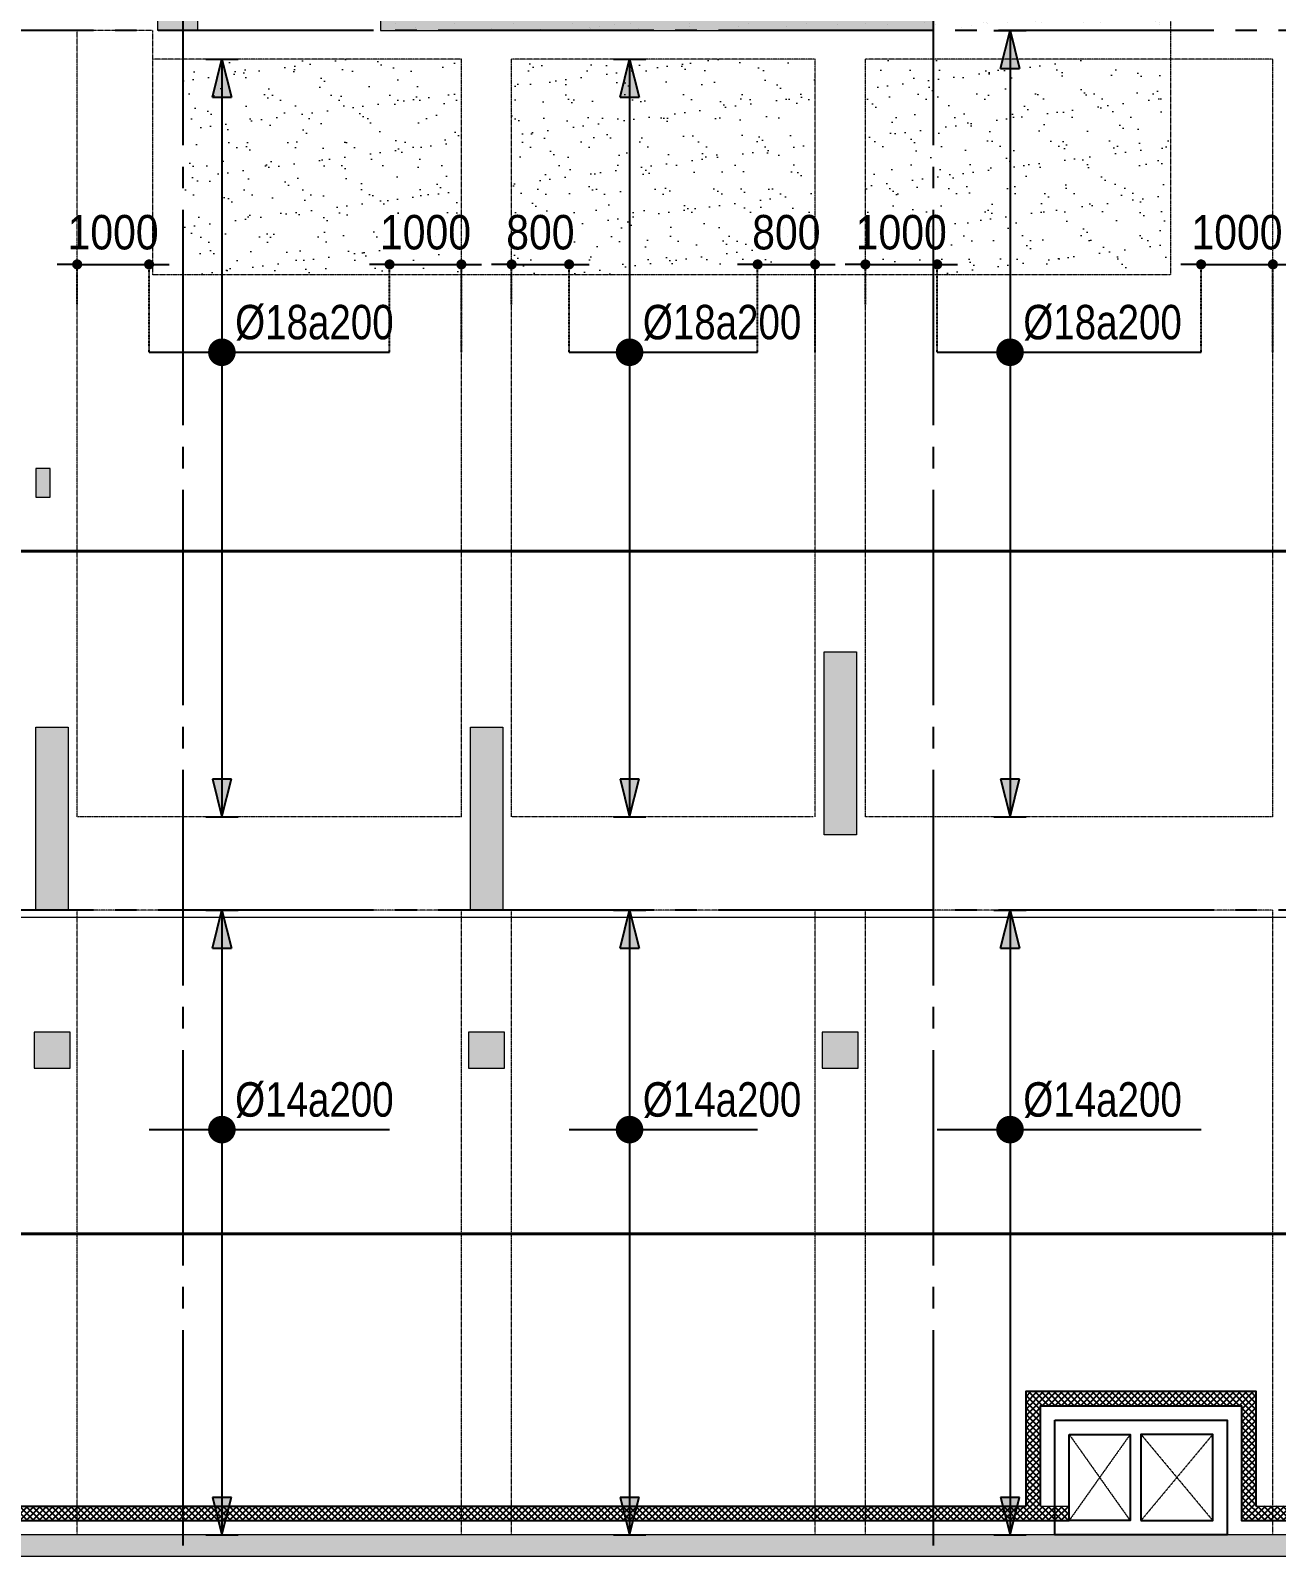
# Model space of a CAD drawing. Header units: millimetres. Extents: x -3819597 to -2591384, y 582389 to 820195.
# Drawn here: x -3014531 to -2997181, y 600981 to 622231 of the extents above; entities that cross this region are included whole.
import ezdxf
from ezdxf.enums import TextEntityAlignment as Align

# ---------------------------------------------------------------- set-up
doc = ezdxf.new("R2010")
doc.units = ezdxf.units.MM
doc.header["$MEASUREMENT"] = 0
for name, pattern in [('CENTER', [2, 1.25, -0.25, 0.25, -0.25]), ('CHG_XX_Cot_Ham 2$0$MB_Luoi truc$0$HTT Hidden 21', [3, 2, -1]), ('CHG_XX_Damsan_Ham 2$0$CHG_XX_Damsan_Ham 2$0$HIDDEN', [0.375, 0.25, -0.125]), ('CHG_XX_Luoi truc$0$MB_Luoi truc$0$Center101', [13, 10, -1, 1, -1]), ('DOT2', [0.125, 0, -0.125]), ('HIDDEN', [0.375, 0.25, -0.125])]:
    doc.linetypes.add(name, pattern=pattern)
doc.layers.get('0').update_dxf_attribs({"lineweight": 9})
doc.layers.get('Defpoints').update_dxf_attribs({"color": 10, "lineweight": 0})
for name, color, linetype in [('02HN. TEXT B', 1, 'Continuous'), ('08HN. SSS X', 6, 'Continuous'), ('12HN. GRID', 1, 'CENTER'), ('CHG_XX_Damsan_Ham 2$0$CHG_XX_Damsan_Ham 2$0$MEP-00-GENERAL-35', 2, 'Continuous'), ('CHG_XX_Luoi truc$0$Grid', 34, 'Continuous'), ('CHG_XX_Luoi truc$0$Grid Line', 8, 'CHG_XX_Luoi truc$0$MB_Luoi truc$0$Center101'), ('dim', 51, 'Continuous')]:
    doc.layers.add(name, color=color, linetype=linetype)
for name, color, linetype, lineweight, plot in [('CHG_XX_Cot_Ham 2$0$NS-Column-H2', 90, 'Continuous', 13, False), ('CHG_XX_Cot_Ham 2$0$NS-Column-H2 @ 1', 90, 'Continuous', 13, False), ('CHG_XX_Cot_Ham 2$0$NS-Column-H2 @ 150', 90, 'Continuous', 13, False)]:
    doc.layers.add(name, color=color, linetype=linetype, lineweight=lineweight, plot=plot)
for name, color, linetype, lineweight in [('CHG_XX_Cot_Ham 2$0$NS-Pier-H2', 150, 'Continuous', 13), ('CHG_XX_Cot_Ham 2$0$NS-Pier-H2 @ 1', 150, 'Continuous', 13), ('CHG_XX_Cot_Ham 2$0$NS-Pier-H2 @ 150', 150, 'Continuous', 13), ("CHG_XX_Damsan_Ham 2$0$CHG_XX_Damsan_Ham 2$0$'S_General_Hidden_1 Thin", 1, 'CHG_XX_Damsan_Ham 2$0$CHG_XX_Damsan_Ham 2$0$HIDDEN', 18), ('CHG_XX_Damsan_Ham 2$0$CHG_XX_Damsan_Ham 2$0$CHG_XX_Damsan_Ham 2$0$Start net bao', 3, 'Continuous', 18), ('CHG_XX_Damsan_Ham 2$0$CHG_XX_Damsan_Ham 2$0$DBAO', 3, 'Continuous', 13), ('CHG_XX_Damsan_Ham 2$0$CHG_XX_Damsan_Ham 2$0$DMo', 9, 'CHG_XX_Damsan_Ham 2$0$CHG_XX_Damsan_Ham 2$0$HIDDEN', 9), ('CHG_XX_Damsan_Ham 2$0$CHG_XX_Damsan_Ham 2$0$DTE-MEP-H-SLAB TEXT', 3, 'Continuous', 0), ('CHG_XX_Damsan_Ham 2$0$CHG_XX_Damsan_Ham 2$0$mach ngung thi cong', 6, 'Continuous', 13), ('CHG_XX_Damsan_Ham 2$0$CHG_XX_Damsan_Ham 2$0$Start hatch', 8, 'Continuous', 25), ('CHG_XX_Damsan_Ham 2$0$CHG_XX_Damsan_Ham 2$0$Start net bao', 3, 'Continuous', 18), ('CHG_XX_Damsan_Ham 2$0$HATCH', 57, 'Continuous', 9), ('CHG_XX_Damsan_Ham 2$0$mach ngung thi cong', 6, 'Continuous', 13), ('thep chay suot', 5, 'HIDDEN', 40)]:
    doc.layers.add(name, color=color, linetype=linetype, lineweight=lineweight)
doc.styles.add('[HN042014]STYLE', font='arial.ttf', dxfattribs={"width": 0.8})
doc.styles.add('CHG_XX_Luoi truc$0$MB_Luoi truc$0$Grid A-F$0$VNI-HelveCB', font='VHELVCB_0.TTF')
doc.styles.add('MB_Luoi truc$0$Arial_C', font='arial.ttf', dxfattribs={"width": 0.85})
doc.dimstyles.new('200', dxfattribs={"dimscale": 200, "dimtxt": 2.4, "dimasz": 0.7, "dimexe": 0.0003, "dimexo": 0, "dimgap": 1, "dimtad": 1, "dimdec": 0, "dimzin": 12, "dimdsep": 46, "dimtxsty": 'MB_Luoi truc$0$Arial_C', "dimblk": 'MB_Luoi truc$0$_Dot', "dimcen": 0.5, "dimclrd": 256, "dimclre": 8, "dimclrt": 1, "dimadec": 0, "dimazin": 0, "dimtfac": 1, "dimtdec": 0, "dimtix": 1, "dimtmove": 2, "dimatfit": 3, "dimldrblk": 'MB_Luoi truc$0$HTT Arrow 30', "dimfxl": 1, "dimtolj": 1, "dimtzin": 0, "dimlwe": -1, "dimarcsym": 0})

# ---------------------------------------------------------------- blocks, each defined once
blk = doc.blocks.new('*U122')
at = {"layer": '12HN. GRID', "linetype": 'Continuous'}
h = blk.add_hatch(color=256, dxfattribs=at)
h.dxf.hatch_style = 1
h.paths.add_polyline_path([(-44, 1184.2), (44, 1184.2), (0, 1360.2)])
h = blk.add_hatch(color=256, dxfattribs=at)
h.dxf.hatch_style = 1
h.paths.add_polyline_path([(0, -2156.5), (44, -1980.5), (-44, -1980.5)])
at = {"layer": '08HN. SSS X', "linetype": 'ByBlock', "ltscale": 10}
for p, q in [((-338.1, 0), (778.5, 0)), ((-338.1, 0), (-338.1, 0)), ((778.5, 0), (778.5, 0))]:
    blk.add_line(p, q, dxfattribs=at)
at = {"layer": '12HN. GRID', "linetype": 'Continuous'}
for p, q in [((-75, 1360.2), (75, 1360.2)), ((-44, 1184.2), (0, 1360.2)), ((0, 1360.2), (0, -2156.5)), ((0, 1360.2), (44, 1184.2)), ((-44, 1184.2), (44, 1184.2)), ((-44, -1980.5), (44, -1980.5)), ((-44, -1980.5), (0, -2156.5)), ((0, -2156.5), (44, -1980.5)), ((-75, -2156.5), (75, -2156.5))]:
    blk.add_line(p, q, dxfattribs=at)
at = {"layer": '12HN. GRID', "linetype": 'Continuous', "const_width": 64, "flags": 128}
blk.add_lwpolyline([(-32, 0, 1), (32, 0, 1)], format="xyb", close=True, dxfattribs=at)
at = {"layer": '02HN. TEXT B', "linetype": 'ByBlock', "style": '[HN042014]STYLE', "width": 0.8, "flags": 8}
blk.add_attdef('1', text='', height=160, dxfattribs=at).set_placement((61.7, 140), align=Align.MIDDLE_LEFT)
blk.add_attdef('0', text='', height=160, dxfattribs=at).set_placement((423.8, 33.5), align=Align.MIDDLE_CENTER)
at = {"layer": 'Defpoints', "color": 9, "linetype": 'ByBlock', "style": '[HN042014]STYLE', "width": 0.8, "flags": 9}
for tag, p in [('2', (341.6, 8443.8)), ('3', (341.6, 8039)), ('4', (341.6, 7634.2)), ('5', (341.6, 7243.8))]:
    blk.add_attdef(tag, text='', height=250, dxfattribs=at).set_placement(p, align=Align.MIDDLE_CENTER)
blk = doc.blocks.new('MB_Luoi truc$0$_Dot')
at = {"color": 0, "linetype": 'ByBlock', "lineweight": -2}
blk.add_line((-0.5, 0), (-1, 0), dxfattribs=at)
at = {"color": 0, "linetype": 'ByBlock', "const_width": 0.5}
blk.add_lwpolyline([(-0.25, 0, 1), (0.25, 0, 1)], format="xyb", close=True, dxfattribs=at)
blk = doc.blocks.new('*D117')
at = {"layer": 'Defpoints', "color": 0, "transparency": 16777216}
for p in [(-3012880, 618974), (-3013881, 618410), (-3012880, 617751)]:
    blk.add_point(p, dxfattribs=at)
at = {"layer": 'dim', "lineweight": -2, "transparency": 16777216}
for p, q in [((-3014021, 618974), (-3014161, 618974)), ((-3013881, 618974), (-3012880, 618974)), ((-3012740, 618974), (-3012600, 618974))]:
    blk.add_line(p, q, dxfattribs=at)
at = {"layer": 'dim', "color": 8, "linetype": 'DOT2', "transparency": 16777216}
for p, q in [((-3013881, 618410), (-3013881, 618974)), ((-3012880, 617751), (-3012880, 618974))]:
    blk.add_line(p, q, dxfattribs=at)
at = {"layer": 'dim', "lineweight": -2, "transparency": 16777216, "xscale": 140, "yscale": 140, "zscale": 140}
blk.add_blockref('MB_Luoi truc$0$_Dot', (-3013881, 618974), dxfattribs=at)
at = {"layer": 'dim', "lineweight": -2, "transparency": 16777216, "xscale": 140, "yscale": 140, "zscale": 140, "rotation": 180}
blk.add_blockref('MB_Luoi truc$0$_Dot', (-3012880, 618974), dxfattribs=at)
at = {"layer": 'dim', "color": 1, "transparency": 16777216, "insert": (-3013381, 619419), "char_height": 480, "attachment_point": 5, "style": 'MB_Luoi truc$0$Arial_C'}
blk.add_mtext('\\A1;1000', dxfattribs=at)
blk = doc.blocks.new('MB_Luoi truc$0$HTT Arrow 30')
blk.add_hatch(color=256).paths.add_polyline_path([(-2.5, 0.375), (-2.5, -0.375), (0, 0)])
at = {"color": 0, "linetype": 'ByBlock', "lineweight": -2}
for p, q in [((0, 0), (-2.5, 0.375)), ((-2.5, -0.375), (-2.5, 0.375)), ((0, 0), (-2.5, -0.375))]:
    blk.add_line(p, q, dxfattribs=at)
blk = doc.blocks.new('*D118')
at = {"layer": 'Defpoints', "color": 0, "transparency": 16777216}
for p in [(-3008531, 618974), (-3009531, 617751), (-3008531, 617751)]:
    blk.add_point(p, dxfattribs=at)
at = {"layer": 'dim', "lineweight": -2, "transparency": 16777216}
for p, q in [((-3009671, 618974), (-3009811, 618974)), ((-3009531, 618974), (-3008531, 618974)), ((-3008391, 618974), (-3008251, 618974))]:
    blk.add_line(p, q, dxfattribs=at)
at = {"layer": 'dim', "color": 8, "linetype": 'DOT2', "transparency": 16777216}
for p, q in [((-3009531, 617751), (-3009531, 618974)), ((-3008531, 617751), (-3008531, 618974))]:
    blk.add_line(p, q, dxfattribs=at)
at = {"layer": 'dim', "lineweight": -2, "transparency": 16777216, "xscale": 140, "yscale": 140, "zscale": 140}
blk.add_blockref('MB_Luoi truc$0$_Dot', (-3009531, 618974), dxfattribs=at)
at = {"layer": 'dim', "lineweight": -2, "transparency": 16777216, "xscale": 140, "yscale": 140, "zscale": 140, "rotation": 180}
blk.add_blockref('MB_Luoi truc$0$_Dot', (-3008531, 618974), dxfattribs=at)
at = {"layer": 'dim', "color": 1, "transparency": 16777216, "insert": (-3009031, 619419), "char_height": 480, "attachment_point": 5, "style": 'MB_Luoi truc$0$Arial_C'}
blk.add_mtext('\\A1;1000', dxfattribs=at)
blk = doc.blocks.new('*U121')
at = {"layer": '12HN. GRID', "linetype": 'Continuous'}
h = blk.add_hatch(color=256, dxfattribs=at)
h.dxf.hatch_style = 1
h.paths.add_polyline_path([(-44, 1184.2), (44, 1184.2), (0, 1360.2)])
h = blk.add_hatch(color=256, dxfattribs=at)
h.dxf.hatch_style = 1
h.paths.add_polyline_path([(0, -2156.6), (44, -1980.6), (-44, -1980.6)])
at = {"layer": '08HN. SSS X', "linetype": 'ByBlock', "ltscale": 10}
for p, q in [((-280.5, 0), (594.4, 0)), ((-280.5, 0), (-280.5, 0)), ((594.4, 0), (594.4, 0))]:
    blk.add_line(p, q, dxfattribs=at)
at = {"layer": '12HN. GRID', "linetype": 'Continuous'}
for p, q in [((-75, 1360.2), (75, 1360.2)), ((-44, 1184.2), (0, 1360.2)), ((0, 1360.2), (0, -2156.6)), ((0, 1360.2), (44, 1184.2)), ((-44, 1184.2), (44, 1184.2)), ((-44, -1980.6), (44, -1980.6)), ((-44, -1980.6), (0, -2156.6)), ((0, -2156.6), (44, -1980.6)), ((-75, -2156.6), (75, -2156.6))]:
    blk.add_line(p, q, dxfattribs=at)
at = {"layer": '12HN. GRID', "linetype": 'Continuous', "const_width": 64, "flags": 128}
blk.add_lwpolyline([(-32, 0, 1), (32, 0, 1)], format="xyb", close=True, dxfattribs=at)
at = {"layer": '02HN. TEXT B', "linetype": 'ByBlock', "style": '[HN042014]STYLE', "width": 0.8, "flags": 8}
blk.add_attdef('1', text='', height=160, dxfattribs=at).set_placement((61.7, 140), align=Align.MIDDLE_LEFT)
blk.add_attdef('0', text='', height=160, dxfattribs=at).set_placement((630, 0), align=Align.MIDDLE_CENTER)
at = {"layer": 'Defpoints', "color": 9, "linetype": 'ByBlock', "style": '[HN042014]STYLE', "width": 0.8, "flags": 9}
for tag, p in [('2', (466, 8443.8)), ('3', (466, 8039)), ('4', (466, 7634.2)), ('5', (466, 7243.8))]:
    blk.add_attdef(tag, text='', height=250, dxfattribs=at).set_placement(p, align=Align.MIDDLE_CENTER)
blk = doc.blocks.new('*D120')
at = {"layer": 'Defpoints', "color": 0, "transparency": 16777216}
for p in [(-3007031, 618974), (-3007831, 618410), (-3007031, 617751)]:
    blk.add_point(p, dxfattribs=at)
at = {"layer": 'dim', "lineweight": -2, "transparency": 16777216}
for p, q in [((-3007971, 618974), (-3008111, 618974)), ((-3007831, 618974), (-3007031, 618974)), ((-3006891, 618974), (-3006751, 618974))]:
    blk.add_line(p, q, dxfattribs=at)
at = {"layer": 'dim', "color": 8, "linetype": 'DOT2', "transparency": 16777216}
for p, q in [((-3007831, 618410), (-3007831, 618974)), ((-3007031, 617751), (-3007031, 618974))]:
    blk.add_line(p, q, dxfattribs=at)
at = {"layer": 'dim', "lineweight": -2, "transparency": 16777216, "xscale": 140, "yscale": 140, "zscale": 140}
blk.add_blockref('MB_Luoi truc$0$_Dot', (-3007831, 618974), dxfattribs=at)
at = {"layer": 'dim', "lineweight": -2, "transparency": 16777216, "xscale": 140, "yscale": 140, "zscale": 140, "rotation": 180}
blk.add_blockref('MB_Luoi truc$0$_Dot', (-3007031, 618974), dxfattribs=at)
at = {"layer": 'dim', "color": 1, "transparency": 16777216, "insert": (-3007431, 619419), "char_height": 480, "attachment_point": 5, "style": 'MB_Luoi truc$0$Arial_C'}
blk.add_mtext('\\A1;800', dxfattribs=at)
blk = doc.blocks.new('*D119')
at = {"layer": 'Defpoints', "color": 0, "transparency": 16777216}
for p in [(-3003606, 618974), (-3004406, 617751), (-3003606, 617751)]:
    blk.add_point(p, dxfattribs=at)
at = {"layer": 'dim', "lineweight": -2, "transparency": 16777216}
for p, q in [((-3004546, 618974), (-3004686, 618974)), ((-3004406, 618974), (-3003606, 618974)), ((-3003466, 618974), (-3003326, 618974))]:
    blk.add_line(p, q, dxfattribs=at)
at = {"layer": 'dim', "color": 8, "linetype": 'DOT2', "transparency": 16777216}
for p, q in [((-3004406, 617751), (-3004406, 618974)), ((-3003606, 617751), (-3003606, 618974))]:
    blk.add_line(p, q, dxfattribs=at)
at = {"layer": 'dim', "lineweight": -2, "transparency": 16777216, "xscale": 140, "yscale": 140, "zscale": 140}
blk.add_blockref('MB_Luoi truc$0$_Dot', (-3004406, 618974), dxfattribs=at)
at = {"layer": 'dim', "lineweight": -2, "transparency": 16777216, "xscale": 140, "yscale": 140, "zscale": 140, "rotation": 180}
blk.add_blockref('MB_Luoi truc$0$_Dot', (-3003606, 618974), dxfattribs=at)
at = {"layer": 'dim', "color": 1, "transparency": 16777216, "insert": (-3004006, 619419), "char_height": 480, "attachment_point": 5, "style": 'MB_Luoi truc$0$Arial_C'}
blk.add_mtext('\\A1;800', dxfattribs=at)
blk = doc.blocks.new('*U125')
at = {"layer": '12HN. GRID', "linetype": 'Continuous'}
h = blk.add_hatch(color=256, dxfattribs=at)
h.dxf.hatch_style = 1
h.paths.add_polyline_path([(-44, 1317.5), (44, 1317.5), (0, 1493.5)])
h = blk.add_hatch(color=256, dxfattribs=at)
h.dxf.hatch_style = 1
h.paths.add_polyline_path([(0, -2156.5), (44, -1980.5), (-44, -1980.5)])
at = {"layer": '08HN. SSS X', "linetype": 'ByBlock', "ltscale": 10}
for p, q in [((-338.1, 0), (886.8, 0)), ((-338.1, 0), (-338.1, 0)), ((886.8, 0), (886.8, 0))]:
    blk.add_line(p, q, dxfattribs=at)
at = {"layer": '12HN. GRID', "linetype": 'Continuous'}
for p, q in [((-75, 1493.5), (75, 1493.5)), ((-44, 1317.5), (0, 1493.5)), ((0, 1493.5), (0, -2156.5)), ((0, 1493.5), (44, 1317.5)), ((-44, 1317.5), (44, 1317.5)), ((-44, -1980.5), (44, -1980.5)), ((-44, -1980.5), (0, -2156.5)), ((0, -2156.5), (44, -1980.5)), ((-75, -2156.5), (75, -2156.5))]:
    blk.add_line(p, q, dxfattribs=at)
at = {"layer": '12HN. GRID', "linetype": 'Continuous', "const_width": 64, "flags": 128}
blk.add_lwpolyline([(-32, 0, 1), (32, 0, 1)], format="xyb", close=True, dxfattribs=at)
at = {"layer": '02HN. TEXT B', "linetype": 'ByBlock', "style": '[HN042014]STYLE', "width": 0.8, "flags": 8}
blk.add_attdef('1', text='', height=160, dxfattribs=at).set_placement((61.7, 140), align=Align.MIDDLE_LEFT)
blk.add_attdef('0', text='', height=160, dxfattribs=at).set_placement((423.8, 33.5), align=Align.MIDDLE_CENTER)
at = {"layer": 'Defpoints', "color": 9, "linetype": 'ByBlock', "style": '[HN042014]STYLE', "width": 0.8, "flags": 9}
for tag, p in [('2', (341.6, 8443.8)), ('3', (341.6, 8039)), ('4', (341.6, 7634.2)), ('5', (341.6, 7243.8))]:
    blk.add_attdef(tag, text='', height=250, dxfattribs=at).set_placement(p, align=Align.MIDDLE_CENTER)
blk = doc.blocks.new('*D123')
at = {"layer": 'Defpoints', "color": 0, "transparency": 16777216}
for p in [(-3001905, 618974), (-3002906, 618410), (-3001905, 617751)]:
    blk.add_point(p, dxfattribs=at)
at = {"layer": 'dim', "lineweight": -2, "transparency": 16777216}
for p, q in [((-3003046, 618974), (-3003186, 618974)), ((-3002906, 618974), (-3001905, 618974)), ((-3001765, 618974), (-3001625, 618974))]:
    blk.add_line(p, q, dxfattribs=at)
at = {"layer": 'dim', "color": 8, "linetype": 'DOT2', "transparency": 16777216}
for p, q in [((-3002906, 618410), (-3002906, 618974)), ((-3001905, 617751), (-3001905, 618974))]:
    blk.add_line(p, q, dxfattribs=at)
at = {"layer": 'dim', "lineweight": -2, "transparency": 16777216, "xscale": 140, "yscale": 140, "zscale": 140}
blk.add_blockref('MB_Luoi truc$0$_Dot', (-3002906, 618974), dxfattribs=at)
at = {"layer": 'dim', "lineweight": -2, "transparency": 16777216, "xscale": 140, "yscale": 140, "zscale": 140, "rotation": 180}
blk.add_blockref('MB_Luoi truc$0$_Dot', (-3001905, 618974), dxfattribs=at)
at = {"layer": 'dim', "color": 1, "transparency": 16777216, "insert": (-3002406, 619419), "char_height": 480, "attachment_point": 5, "style": 'MB_Luoi truc$0$Arial_C'}
blk.add_mtext('\\A1;1000', dxfattribs=at)
blk = doc.blocks.new('*D124')
at = {"layer": 'Defpoints', "color": 0, "transparency": 16777216}
for p in [(-2997231, 618974), (-2998231, 617751), (-2997231, 617751)]:
    blk.add_point(p, dxfattribs=at)
at = {"layer": 'dim', "lineweight": -2, "transparency": 16777216}
for p, q in [((-2998371, 618974), (-2998511, 618974)), ((-2998231, 618974), (-2997231, 618974)), ((-2997091, 618974), (-2996951, 618974))]:
    blk.add_line(p, q, dxfattribs=at)
at = {"layer": 'dim', "color": 8, "linetype": 'DOT2', "transparency": 16777216}
for p, q in [((-2998231, 617751), (-2998231, 618974)), ((-2997231, 617751), (-2997231, 618974))]:
    blk.add_line(p, q, dxfattribs=at)
at = {"layer": 'dim', "lineweight": -2, "transparency": 16777216, "xscale": 140, "yscale": 140, "zscale": 140}
blk.add_blockref('MB_Luoi truc$0$_Dot', (-2998231, 618974), dxfattribs=at)
at = {"layer": 'dim', "lineweight": -2, "transparency": 16777216, "xscale": 140, "yscale": 140, "zscale": 140, "rotation": 180}
blk.add_blockref('MB_Luoi truc$0$_Dot', (-2997231, 618974), dxfattribs=at)
at = {"layer": 'dim', "color": 1, "transparency": 16777216, "insert": (-2997731, 619419), "char_height": 480, "attachment_point": 5, "style": 'MB_Luoi truc$0$Arial_C'}
blk.add_mtext('\\A1;1000', dxfattribs=at)
blk = doc.blocks.new('*U134')
at = {"layer": '12HN. GRID', "linetype": 'Continuous'}
h = blk.add_hatch(color=256, dxfattribs=at)
h.dxf.hatch_style = 1
h.paths.add_polyline_path([(-44, 842.5), (44, 842.5), (0, 1018.5)])
h = blk.add_hatch(color=256, dxfattribs=at)
h.dxf.hatch_style = 1
h.paths.add_polyline_path([(0, -1881.5), (44, -1705.5), (-44, -1705.5)])
at = {"layer": '08HN. SSS X', "linetype": 'ByBlock', "ltscale": 10}
for p, q in [((-338.1, 0), (778.5, 0)), ((-338.1, 0), (-338.1, 0)), ((778.5, 0), (778.5, 0))]:
    blk.add_line(p, q, dxfattribs=at)
at = {"layer": '12HN. GRID', "linetype": 'Continuous'}
for p, q in [((-75, 1018.5), (75, 1018.5)), ((-44, 842.5), (0, 1018.5)), ((0, 1018.5), (0, -1881.5)), ((0, 1018.5), (44, 842.5)), ((-44, 842.5), (44, 842.5)), ((-44, -1705.5), (44, -1705.5)), ((-44, -1705.5), (0, -1881.5)), ((0, -1881.5), (44, -1705.5)), ((-75, -1881.5), (75, -1881.5))]:
    blk.add_line(p, q, dxfattribs=at)
at = {"layer": '12HN. GRID', "linetype": 'Continuous', "const_width": 64, "flags": 128}
blk.add_lwpolyline([(-32, 0, 1), (32, 0, 1)], format="xyb", close=True, dxfattribs=at)
at = {"layer": '02HN. TEXT B', "linetype": 'ByBlock', "style": '[HN042014]STYLE', "width": 0.8, "flags": 8}
blk.add_attdef('1', text='', height=160, dxfattribs=at).set_placement((61.7, 140), align=Align.MIDDLE_LEFT)
blk.add_attdef('0', text='', height=160, dxfattribs=at).set_placement((423.8, 33.5), align=Align.MIDDLE_CENTER)
at = {"layer": 'Defpoints', "color": 9, "linetype": 'ByBlock', "style": '[HN042014]STYLE', "width": 0.8, "flags": 9}
for tag, p in [('2', (341.6, 8443.8)), ('3', (341.6, 8039)), ('4', (341.6, 7634.2)), ('5', (341.6, 7243.8))]:
    blk.add_attdef(tag, text='', height=250, dxfattribs=at).set_placement(p, align=Align.MIDDLE_CENTER)
blk = doc.blocks.new('*U135')
at = {"layer": '12HN. GRID', "linetype": 'Continuous'}
h = blk.add_hatch(color=256, dxfattribs=at)
h.dxf.hatch_style = 1
h.paths.add_polyline_path([(-44, 842.4), (44, 842.4), (0, 1018.4)])
h = blk.add_hatch(color=256, dxfattribs=at)
h.dxf.hatch_style = 1
h.paths.add_polyline_path([(0, -1881.5), (44, -1705.5), (-44, -1705.5)])
at = {"layer": '08HN. SSS X', "linetype": 'ByBlock', "ltscale": 10}
for p, q in [((-280.5, 0), (594.4, 0)), ((-280.5, 0), (-280.5, 0)), ((594.4, 0), (594.4, 0))]:
    blk.add_line(p, q, dxfattribs=at)
at = {"layer": '12HN. GRID', "linetype": 'Continuous'}
for p, q in [((-75, 1018.4), (75, 1018.4)), ((-44, 842.4), (0, 1018.4)), ((0, 1018.4), (0, -1881.5)), ((0, 1018.4), (44, 842.4)), ((-44, 842.4), (44, 842.4)), ((-44, -1705.5), (44, -1705.5)), ((-44, -1705.5), (0, -1881.5)), ((0, -1881.5), (44, -1705.5)), ((-75, -1881.5), (75, -1881.5))]:
    blk.add_line(p, q, dxfattribs=at)
at = {"layer": '12HN. GRID', "linetype": 'Continuous', "const_width": 64, "flags": 128}
blk.add_lwpolyline([(-32, 0, 1), (32, 0, 1)], format="xyb", close=True, dxfattribs=at)
at = {"layer": '02HN. TEXT B', "linetype": 'ByBlock', "style": '[HN042014]STYLE', "width": 0.8, "flags": 8}
blk.add_attdef('1', text='', height=160, dxfattribs=at).set_placement((61.7, 140), align=Align.MIDDLE_LEFT)
blk.add_attdef('0', text='', height=160, dxfattribs=at).set_placement((630, 0), align=Align.MIDDLE_CENTER)
at = {"layer": 'Defpoints', "color": 9, "linetype": 'ByBlock', "style": '[HN042014]STYLE', "width": 0.8, "flags": 9}
for tag, p in [('2', (466, 8443.8)), ('3', (466, 8039)), ('4', (466, 7634.2)), ('5', (466, 7243.8))]:
    blk.add_attdef(tag, text='', height=250, dxfattribs=at).set_placement(p, align=Align.MIDDLE_CENTER)
blk = doc.blocks.new('*U136')
at = {"layer": '12HN. GRID', "linetype": 'Continuous'}
h = blk.add_hatch(color=256, dxfattribs=at)
h.dxf.hatch_style = 1
h.paths.add_polyline_path([(-44, 842.4), (44, 842.4), (0, 1018.4)])
h = blk.add_hatch(color=256, dxfattribs=at)
h.dxf.hatch_style = 1
h.paths.add_polyline_path([(0, -1881.5), (44, -1705.5), (-44, -1705.5)])
at = {"layer": '08HN. SSS X', "linetype": 'ByBlock', "ltscale": 10}
for p, q in [((-338.1, 0), (886.8, 0)), ((-338.1, 0), (-338.1, 0)), ((886.8, 0), (886.8, 0))]:
    blk.add_line(p, q, dxfattribs=at)
at = {"layer": '12HN. GRID', "linetype": 'Continuous'}
for p, q in [((-75, 1018.4), (75, 1018.4)), ((-44, 842.4), (0, 1018.4)), ((0, 1018.4), (0, -1881.5)), ((0, 1018.4), (44, 842.4)), ((-44, 842.4), (44, 842.4)), ((-44, -1705.5), (44, -1705.5)), ((-44, -1705.5), (0, -1881.5)), ((0, -1881.5), (44, -1705.5)), ((-75, -1881.5), (75, -1881.5))]:
    blk.add_line(p, q, dxfattribs=at)
at = {"layer": '12HN. GRID', "linetype": 'Continuous', "const_width": 64, "flags": 128}
blk.add_lwpolyline([(-32, 0, 1), (32, 0, 1)], format="xyb", close=True, dxfattribs=at)
at = {"layer": '02HN. TEXT B', "linetype": 'ByBlock', "style": '[HN042014]STYLE', "width": 0.8, "flags": 8}
blk.add_attdef('1', text='', height=160, dxfattribs=at).set_placement((61.7, 140), align=Align.MIDDLE_LEFT)
blk.add_attdef('0', text='', height=160, dxfattribs=at).set_placement((423.8, 33.5), align=Align.MIDDLE_CENTER)
at = {"layer": 'Defpoints', "color": 9, "linetype": 'ByBlock', "style": '[HN042014]STYLE', "width": 0.8, "flags": 9}
for tag, p in [('2', (341.6, 8443.8)), ('3', (341.6, 8039)), ('4', (341.6, 7634.2)), ('5', (341.6, 7243.8))]:
    blk.add_attdef(tag, text='', height=250, dxfattribs=at).set_placement(p, align=Align.MIDDLE_CENTER)
blk = doc.blocks.new('*U1035')
at = {"layer": 'CHG_XX_Cot_Ham 2$0$NS-Pier-H2 @ 1'}
h = blk.add_hatch(color=256, dxfattribs=at)
h.dxf.hatch_style = 1
h.paths.add_polyline_path([(450, 0), (0, 0), (0, -2550), (450, -2550)])
at = {"layer": 'CHG_XX_Cot_Ham 2$0$NS-Pier-H2 @ 150'}
h = blk.add_hatch(color=256, dxfattribs=at)
h.dxf.hatch_style = 1
h.paths.add_polyline_path([(450, 0), (0, 0), (0, -2550), (450, -2550)])
blk = doc.blocks.new('CHG_XX_Cot_Ham 2$0$Block A_C450x2250')
at = {"layer": 'CHG_XX_Cot_Ham 2$0$NS-Pier-H2'}
blk.add_lwpolyline([(450, -2550), (0, -2550), (0, 0), (450, 0)], close=True, dxfattribs=at)
blk.add_blockref('*U1035', (0, 0), dxfattribs=at)
blk = doc.blocks.new('*U1037')
at = {"layer": 'CHG_XX_Cot_Ham 2$0$NS-Column-H2 @ 1'}
h = blk.add_hatch(color=256, dxfattribs=at)
h.dxf.hatch_style = 1
h.paths.add_polyline_path([(-250, -250), (-250, 250), (250, 250), (250, -250)])
at = {"layer": 'CHG_XX_Cot_Ham 2$0$NS-Column-H2 @ 150'}
h = blk.add_hatch(color=256, dxfattribs=at)
h.dxf.hatch_style = 1
h.paths.add_polyline_path([(-250, -250), (-250, 250), (250, 250), (250, -250)])
blk = doc.blocks.new('CHG_XX_Cot_Ham 2$0$500x500')
at = {"layer": 'CHG_XX_Cot_Ham 2$0$NS-Column-H2'}
blk.add_lwpolyline([(250, -250), (250, 250), (-250, 250), (-250, -250)], close=True, dxfattribs=at)
blk.add_blockref('*U1037', (0, 0), dxfattribs=at)
blk = doc.blocks.new('*U1038')
at = {"layer": 'CHG_XX_Cot_Ham 2$0$NS-Pier-H2 @ 1'}
h = blk.add_hatch(color=256, dxfattribs=at)
h.dxf.hatch_style = 1
h.paths.add_polyline_path([(550, 0), (0, 0), (0, -2550), (550, -2550)])
at = {"layer": 'CHG_XX_Cot_Ham 2$0$NS-Pier-H2 @ 150'}
h = blk.add_hatch(color=256, dxfattribs=at)
h.dxf.hatch_style = 1
h.paths.add_polyline_path([(550, 0), (0, 0), (0, -2550), (550, -2550)])
blk = doc.blocks.new('CHG_XX_Cot_Ham 2$0$550x2550')
at = {"layer": 'CHG_XX_Cot_Ham 2$0$NS-Pier-H2'}
blk.add_lwpolyline([(550, -2550), (0, -2550), (0, 0), (550, 0)], close=True, dxfattribs=at)
blk.add_blockref('*U1038', (0, 0), dxfattribs=at)
blk = doc.blocks.new('*U1029')
at = {"layer": 'CHG_XX_Luoi truc$0$Grid Line'}
blk.add_line((0, 0), (0, 608), dxfattribs=at)
at = {"layer": 'CHG_XX_Luoi truc$0$Grid', "lineweight": -2, "style": 'CHG_XX_Luoi truc$0$MB_Luoi truc$0$Grid A-F$0$VNI-HelveCB'}
for tag, p in [('GRIDSUB', (0, 617)), ('GRID', (0, -9))]:
    blk.add_attdef(tag, text='', height=5, dxfattribs=at).set_placement(p, align=Align.MIDDLE)
blk = doc.blocks.new('*U1031')
at = {"layer": 'CHG_XX_Luoi truc$0$Grid Line'}
blk.add_line((0, 0), (0, 438), dxfattribs=at)
at = {"layer": 'CHG_XX_Luoi truc$0$Grid', "lineweight": -2, "style": 'CHG_XX_Luoi truc$0$MB_Luoi truc$0$Grid A-F$0$VNI-HelveCB'}
for tag, p in [('GRIDSUB', (0, 447)), ('GRID', (0, -9))]:
    blk.add_attdef(tag, text='', height=5, dxfattribs=at).set_placement(p, align=Align.MIDDLE)
blk = doc.blocks.new('CHG_XX_Luoi truc')
at = {"layer": 'CHG_XX_Luoi truc$0$Grid', "xscale": 300, "yscale": 300, "zscale": 300}
for p in [(76850, -12747), (87300, -12747)]:
    blk.add_blockref('*U1029', p, dxfattribs=at)
at = {"layer": 'CHG_XX_Luoi truc$0$Grid', "xscale": 300.0000000000013, "yscale": 300.0000000000013, "zscale": 300.0000000000013, "rotation": 90}
for p in [(110703, 12250), (110703, 0)]:
    blk.add_blockref('*U1031', p, dxfattribs=at)
blk = doc.blocks.new('CHG_XX_Cot_Ham 2')
at = {"layer": 'CHG_XX_Cot_Ham 2$0$NS-Column-H2'}
h = blk.add_hatch(color=256, dxfattribs=at)
h.dxf.hatch_style = 1
h.paths.add_polyline_path([(74800, 5750), (75000, 5750), (75000, 6150), (74800, 6150)])
at = {"layer": 'CHG_XX_Cot_Ham 2$0$NS-Pier-H2'}
h = blk.add_hatch(color=256, dxfattribs=at)
h.dxf.hatch_style = 1
h.paths.add_polyline_path([(99639.2, 163400), (-10900, 163400), (-10900, 85450), (-300, 85450), (-300, 84050), (32350, 84050), (32350, -9000), (103575.5, -9000), (106050, -6022), (106050, 158254.3)])
h.paths.add_polyline_path([(99533.7, 163100), (105750, 158110.4), (105750, 90450), (105650, 90450), (105750, 90450), (105750, 13850), (105750, 13722.3), (105750, -5913.6), (103434.7, -8700), (93599.8, -8700), (93299.8, -8700), (32650, -8700), (32650, 84350), (0, 84350), (0, 85750), (-10600, 85750), (-10600, 163100), (93600, 163100)], flags=16)
h = blk.add_hatch(color=256, dxfattribs=at)
h.dxf.hatch_style = 1
h.paths.add_polyline_path([(87300, 12550), (86600, 12550), (86600, 14750), (86300, 14750), (86300, 12550), (79900, 12550), (79900, 14750), (79600, 14750), (79600, 12250), (87300, 12250)])
at = {"layer": 'CHG_XX_Cot_Ham 2$0$NS-Column-H2'}
blk.add_lwpolyline([(74800, 5750), (75000, 5750), (75000, 6150), (74800, 6150)], close=True, dxfattribs=at)
at = {"layer": 'CHG_XX_Cot_Ham 2$0$NS-Pier-H2'}
for p, q in [((93599.8, -8700), (32650, -8700)), ((103575.5, -9000), (32350, -9000))]:
    blk.add_line(p, q, dxfattribs=at)
at = {"layer": 'CHG_XX_Cot_Ham 2$0$NS-Pier-H2', "linetype": 'CHG_XX_Cot_Ham 2$0$MB_Luoi truc$0$HTT Hidden 21'}
blk.add_lwpolyline([(99639.2, 163400), (106050, 158254.3), (106050, -6022), (103575.5, -9000), (32350, -9000), (32350, 84050), (-300, 84050), (-300, 85450), (-10900, 85450), (-10900, 163400)], close=True, dxfattribs=at)
at = {"layer": 'CHG_XX_Cot_Ham 2$0$NS-Pier-H2'}
blk.add_lwpolyline([(79600, 14750), (79600, 12250), (87300, 12250), (87300, 12550), (86600, 12550), (86600, 14750), (86300, 14750), (86300, 12550), (79900, 12550), (79900, 14750), (79600, 14750)], dxfattribs=at)
at = {"layer": 'CHG_XX_Cot_Ham 2$0$NS-Column-H2'}
for p in [(75025, -1950), (81075, -1950), (86000, -1950)]:
    blk.add_blockref('CHG_XX_Cot_Ham 2$0$500x500', p, dxfattribs=at)
at = {"layer": 'CHG_XX_Cot_Ham 2$0$NS-Pier-H2'}
for name, p in [('CHG_XX_Luoi truc', (0, 0)), ('CHG_XX_Cot_Ham 2$0$Block A_C450x2250', (85775, 3600)), ('CHG_XX_Cot_Ham 2$0$Block A_C450x2250', (74800, 2550)), ('CHG_XX_Cot_Ham 2$0$Block A_C450x2250', (80850, 2550))]:
    blk.add_blockref(name, p, dxfattribs=at)
at = {"layer": 'Defpoints'}
blk.add_blockref('CHG_XX_Cot_Ham 2$0$550x2550', (76500, 14800), dxfattribs=at)
blk = doc.blocks.new('CHG_XX_Damsan_Ham 2$0$CHG_XX_Damsan_Ham 2$0$sdfsgdh')
at = {"layer": 'CHG_XX_Damsan_Ham 2$0$CHG_XX_Damsan_Ham 2$0$Start hatch', "ltscale": 0.5}
h = blk.add_hatch(dxfattribs=at)
h.set_pattern_fill('ANSI37', color=256, scale=500)
h.set_pattern_definition([(45, (273994.73, -7150), (-44.194174, 44.194174), []), (135, (273994.73, -7150), (-44.194174, -44.194174), [])])
h.paths.add_polyline_path([(99888, -169200), (99488, -169200), (99488, -167800), (102288, -167800), (102288, -169400), (103600, -169400), (103600, -146850), (103600, -146650), (103400, -146650), (103400, -169200), (102488, -169200), (102488, -167600), (99288, -167600), (99288, -169200), (45350, -169200), (45350, -169400), (99888, -169400)])
at = {"layer": 'CHG_XX_Damsan_Ham 2$0$CHG_XX_Damsan_Ham 2$0$DTE-MEP-H-SLAB TEXT', "color": 2, "ltscale": 0.5}
for p, q in [((99488, -169200), (99888, -169200)), ((99888, -169200), (99888, -169400))]:
    blk.add_line(p, q, dxfattribs=at)
at = {"layer": 'CHG_XX_Damsan_Ham 2$0$CHG_XX_Damsan_Ham 2$0$DTE-MEP-H-SLAB TEXT', "color": 2, "ltscale": 0.5, "flags": 128}
blk.add_lwpolyline([(102488, -169200), (103400, -169200), (103400, -146650), (116050, -146650), (116050, -126126)], dxfattribs=at)
at = {"layer": 'CHG_XX_Damsan_Ham 2$0$CHG_XX_Damsan_Ham 2$0$MEP-00-GENERAL-35'}
for points in [[(99488, -169200), (99488, -167800), (102288, -167800), (102288, -169400), (103600, -169400), (103600, -146850), (116250, -146850), (116250, -125526)], [(43750, -166800), (45350, -166800), (45350, -169200), (99288, -169200)], [(43750, -167000), (45150, -167000), (45150, -169400), (99888, -169400)], [(99288, -169200), (99288, -167600), (102488, -167600), (102488, -169200)]]:
    blk.add_lwpolyline(points, dxfattribs=at)
for points in [[(99688, -168000), (102088, -168000), (102088, -169600), (99688, -169600)], [(99888, -168200), (100738, -168200), (100738, -169400), (99888, -169400)], [(100888, -169400), (101888, -169400), (101888, -168200), (100888, -168200)]]:
    blk.add_lwpolyline(points, close=True, dxfattribs=at)
blk = doc.blocks.new('CHG_XX_Damsan_Ham 2', base_point=(3089256, -609981))
at = {"layer": 'CHG_XX_Damsan_Ham 2$0$HATCH'}
h = blk.add_hatch(dxfattribs=at)
h.set_pattern_fill('AR-SAND', color=256, scale=262.5)
h.paths.add_polyline_path([(90600, 22700), (87300, 22700), (87300, 12250), (90600, 12250)])
h = blk.add_hatch(dxfattribs=at)
h.set_pattern_fill('AR-SAND', color=256, scale=262.5)
h.paths.add_polyline_path([(86300, 17350), (79900, 17350), (79900, 12550), (79900, 14250), (79900, 17150), (79600, 17150), (79600, 12250), (87300, 12250), (87450, 12550), (87300, 12550), (87200, 17350), (86300, 17350), (86300, 12550), (86300, 12550)])
h = blk.add_hatch(dxfattribs=at)
h.set_pattern_fill('AR-SAND', color=256, scale=262.5)
h.paths.add_polyline_path([(80725, 11850), (76850, 11850), (76850, 8850), (80725, 8850)])
h = blk.add_hatch(dxfattribs=at)
h.set_pattern_fill('AR-SAND', color=256, scale=262.5)
h.paths.add_polyline_path([(85650, 11850), (81425, 11850), (81425, 8850), (85650, 8850)])
h = blk.add_hatch(dxfattribs=at)
h.set_pattern_fill('AR-SAND', color=256, scale=262.5)
h.paths.add_polyline_path([(87300, 11850), (86350, 11850), (86350, 8850), (87300, 8850)])
h = blk.add_hatch(dxfattribs=at)
h.set_pattern_fill('AR-SAND', color=256, scale=262.5)
h.paths.add_polyline_path([(90600, 11850), (87300, 11850), (87300, 8850), (90600, 8850)])
at = {"layer": "CHG_XX_Damsan_Ham 2$0$CHG_XX_Damsan_Ham 2$0$'S_General_Hidden_1 Thin", "ltscale": 10}
for p, q in [((90600, 23519), (90600, 8850)), ((76425, 12250), (75375, 12250)), ((75375, 1300), (75375, 12250)), ((76425, 12250), (76425, 8850)), ((80725, 11850), (76425, 11850)), ((80725, 1300), (80725, 11850)), ((85650, 11850), (81425, 11850)), ((81425, 1300), (81425, 11850)), ((85650, 1302), (85650, 11850)), ((92025, 11850), (86350, 11850)), ((86350, 1300), (86350, 11850)), ((92025, 1301), (92025, 11850)), ((90600, 8850), (76425, 8850)), ((80725, 1300), (75375, 1300)), ((85625, 1300), (81425, 1300)), ((92025, 1300), (86350, 1300)), ((80725, -8700), (80725, 3)), ((81425, -8700), (81425, 3)), ((85650, -8700), (85650, 2)), ((86350, -8700), (86350, 2)), ((80725, 0), (75375, 0)), ((75375, -8700), (75375, 0)), ((85650, 0), (81425, 0)), ((92025, 0), (86350, 0)), ((92025, -8700), (92025, 0))]:
    blk.add_line(p, q, dxfattribs=at)
at = {"layer": 'CHG_XX_Damsan_Ham 2$0$CHG_XX_Damsan_Ham 2$0$CHG_XX_Damsan_Ham 2$0$Start net bao'}
for points in [[(-10900, 163400), (99639, 163400), (106050, 158250), (106050, -6022), (103576, -9000), (32350, -9000), (32350, 84050), (-300, 84050)], [(93300, -8700), (32650, -8700), (32650, 84350), (0, 84350)]]:
    blk.add_lwpolyline(points, dxfattribs=at)
at = {"layer": 'CHG_XX_Damsan_Ham 2$0$CHG_XX_Damsan_Ham 2$0$DMo'}
for p, q in [((89188, -7300), (90038, -8500)), ((90038, -7300), (89188, -8500)), ((90188, -7300), (91188, -8500)), ((91188, -7300), (90188, -8500))]:
    blk.add_line(p, q, dxfattribs=at)
at = {"layer": 'CHG_XX_Damsan_Ham 2$0$CHG_XX_Damsan_Ham 2$0$mach ngung thi cong'}
blk.add_lwpolyline([(38000, 23700), (75851, 23700), (75851, 50950), (99650, 50950), (99650, -100), (38000, -100)], close=True, dxfattribs=at)
at = {"layer": 'CHG_XX_Damsan_Ham 2$0$CHG_XX_Damsan_Ham 2$0$Start net bao'}
for points in [[(-10900, 163400), (99639, 163400), (106050, 158250), (106050, -6022), (103576, -9000), (32350, -9000), (32350, 84050), (-300, 84050)], [(93300, -8700), (32650, -8700), (32650, 84350), (0, 84350)]]:
    blk.add_lwpolyline(points, dxfattribs=at)
at = {"layer": 'CHG_XX_Damsan_Ham 2$0$mach ngung thi cong'}
blk.add_lwpolyline([(38000, 23900), (75549, 23900), (75549, 50950), (99650, 50950), (99650, -100), (38000, -100)], close=True, dxfattribs=at)
at = {"layer": 'CHG_XX_Damsan_Ham 2$0$CHG_XX_Damsan_Ham 2$0$DBAO'}
blk.add_blockref('CHG_XX_Cot_Ham 2', (0, 0), dxfattribs=at)
at = {"layer": 'CHG_XX_Damsan_Ham 2$0$CHG_XX_Damsan_Ham 2$0$DTE-MEP-H-SLAB TEXT'}
blk.add_blockref('CHG_XX_Damsan_Ham 2$0$CHG_XX_Damsan_Ham 2$0$sdfsgdh', (-10700, 160900), dxfattribs=at)
at = {"layer": 'CHG_XX_Damsan_Ham 2$0$HATCH'}
blk.add_blockref('CHG_XX_Cot_Ham 2', (0, 0), dxfattribs=at)
blk = doc.blocks.new('*U830')
at = {"layer": 'thep chay suot', "linetype": 'HIDDEN', "ltscale": 10}
blk.add_line((-12344.3, 0), (12211.5, 0), dxfattribs=at)
at = {"layer": '02HN. TEXT B', "linetype": 'ByBlock', "style": '[HN042014]STYLE', "width": 0.8, "flags": 8}
blk.add_attdef('0', text='', height=160, dxfattribs=at).set_placement((-351.3, 260), align=Align.MIDDLE_CENTER)
blk.add_attdef('1', text='', height=160, dxfattribs=at).set_placement((151.8, 180), align=Align.MIDDLE_LEFT)
at = {"layer": 'Defpoints', "color": 9, "linetype": 'ByBlock', "style": '[HN042014]STYLE', "width": 0.8, "flags": 9}
for tag, p in [('2', (-12025.5, -1000)), ('3', (-12025.5, -1404.8)), ('4', (-12025.5, -1809.5)), ('5', (-12025.5, -2200))]:
    blk.add_attdef(tag, text='', height=250, dxfattribs=at).set_placement(p, align=Align.MIDDLE_CENTER)
blk = doc.blocks.new('*U861')
at = {"layer": 'thep chay suot', "linetype": 'HIDDEN', "ltscale": 10}
blk.add_line((-12344.3, 0), (12211.5, 0), dxfattribs=at)
at = {"layer": '02HN. TEXT B', "linetype": 'ByBlock', "style": '[HN042014]STYLE', "width": 0.8, "flags": 8}
blk.add_attdef('0', text='', height=160, dxfattribs=at).set_placement((-351.3, 260), align=Align.MIDDLE_CENTER)
blk.add_attdef('1', text='', height=160, dxfattribs=at).set_placement((151.8, 180), align=Align.MIDDLE_LEFT)
at = {"layer": 'Defpoints', "color": 9, "linetype": 'ByBlock', "style": '[HN042014]STYLE', "width": 0.8, "flags": 9}
for tag, p in [('2', (-12025.5, -1000)), ('3', (-12025.5, -1404.8)), ('4', (-12025.5, -1809.5)), ('5', (-12025.5, -2200))]:
    blk.add_attdef(tag, text='', height=250, dxfattribs=at).set_placement(p, align=Align.MIDDLE_CENTER)

msp = doc.modelspace()

# ---------------------------------------------------------------- block references
at = {"layer": '08HN. SSS X', "linetype": 'Continuous'}
ref = msp.add_blockref('*U125', (-3000891.3, 617750.5), dxfattribs=dict(at, xscale=3, yscale=3, zscale=3))
ref.add_attrib('1', '%%c18a200', dxfattribs={"layer": '02HN. TEXT B', "linetype": 'ByBlock', "height": 480, "style": '[HN042014]STYLE', "width": 0.8}).set_placement((-3000706.2, 618170.5), align=Align.MIDDLE_LEFT)
ref = msp.add_blockref('*U122', (-3011866.3, 617750.5), dxfattribs=dict(at, xscale=3, yscale=3, zscale=3))
ref.add_attrib('1', '%%c18a200', dxfattribs={"layer": '02HN. TEXT B', "linetype": 'ByBlock', "height": 480, "style": '[HN042014]STYLE', "width": 0.8}).set_placement((-3011681.2, 618170.5), align=Align.MIDDLE_LEFT)
ref = msp.add_blockref('*U121', (-3006189.4, 617750.5), dxfattribs=dict(at, xscale=3, yscale=3, zscale=3))
ref.add_attrib('1', '%%c18a200', dxfattribs={"layer": '02HN. TEXT B', "linetype": 'ByBlock', "height": 480, "style": '[HN042014]STYLE', "width": 0.8}).set_placement((-3006004.4, 618170.5), align=Align.MIDDLE_LEFT)
ref = msp.add_blockref('*U134', (-3011866.3, 606925.5), dxfattribs=dict(at, xscale=3, yscale=3, zscale=3))
ref.add_attrib('1', '%%c14a200', dxfattribs={"layer": '02HN. TEXT B', "linetype": 'ByBlock', "height": 480, "style": '[HN042014]STYLE', "width": 0.8}).set_placement((-3011681.2, 607345.5), align=Align.MIDDLE_LEFT)
ref = msp.add_blockref('*U135', (-3006189.4, 606925.5), dxfattribs=dict(at, xscale=3, yscale=3, zscale=3))
ref.add_attrib('1', '%%c14a200', dxfattribs={"layer": '02HN. TEXT B', "linetype": 'ByBlock', "height": 480, "style": '[HN042014]STYLE', "width": 0.8}).set_placement((-3006004.4, 607345.5), align=Align.MIDDLE_LEFT)
ref = msp.add_blockref('*U136', (-3000891.3, 606925.5), dxfattribs=dict(at, xscale=3, yscale=3, zscale=3))
ref.add_attrib('1', '%%c14a200', dxfattribs={"layer": '02HN. TEXT B', "linetype": 'ByBlock', "height": 480, "style": '[HN042014]STYLE', "width": 0.8}).set_placement((-3000706.2, 607345.5), align=Align.MIDDLE_LEFT)
at = {"layer": 'dim', "ltscale": 1500}
msp.add_blockref('CHG_XX_Damsan_Ham 2', (0, 0), dxfattribs=at)
at = {"layer": 'thep chay suot', "xscale": 3, "yscale": 3, "zscale": 3}
for name, p in [('*U830', (-3019873.1, 614982.1)), ('*U861', (-3019873.1, 605474.4))]:
    msp.add_blockref(name, p, dxfattribs=at)

# ---------------------------------------------------------------- dimensions: what is measured, and where the dimension line sits
at = {"layer": 'dim'}
for base, p1, p2, picture, middle in [((-3012880.5, 618974.4), (-3013880.9, 618410.4), (-3012880.5, 617750.5), '*D117', (-3013380.7, 619419.5)), ((-3008530.9, 618974.4), (-3009530.8, 617750.5), (-3008530.9, 617750.5), '*D118', (-3009030.9, 619419.5)), ((-3007030.8, 618974.4), (-3007830.9, 618410.4), (-3007030.8, 617750.5), '*D120', (-3007430.9, 619419.5)), ((-3003605.9448, 618974.3769), (-3004406.372, 617750.5095), (-3003605.9448, 617750.5095), '*D119', (-3004006.1584, 619419.4519)), ((-3001905.5, 618974.4), (-3002905.9, 618410.4), (-3001905.5, 617750.5), '*D123', (-3002405.7, 619419.5)), ((-2997230.9, 618974.4), (-2998230.8, 617750.5), (-2997230.9, 617750.5), '*D124', (-2997730.9, 619419.5))]:
    dim = msp.add_linear_dim(base=base, p1=p1, p2=p2, dimstyle='200', dxfattribs=at)
    dim.commit()
    dim.dimension.update_dxf_attribs({"geometry": picture, "text_midpoint": middle})

doc.saveas('drawing.dxf')
